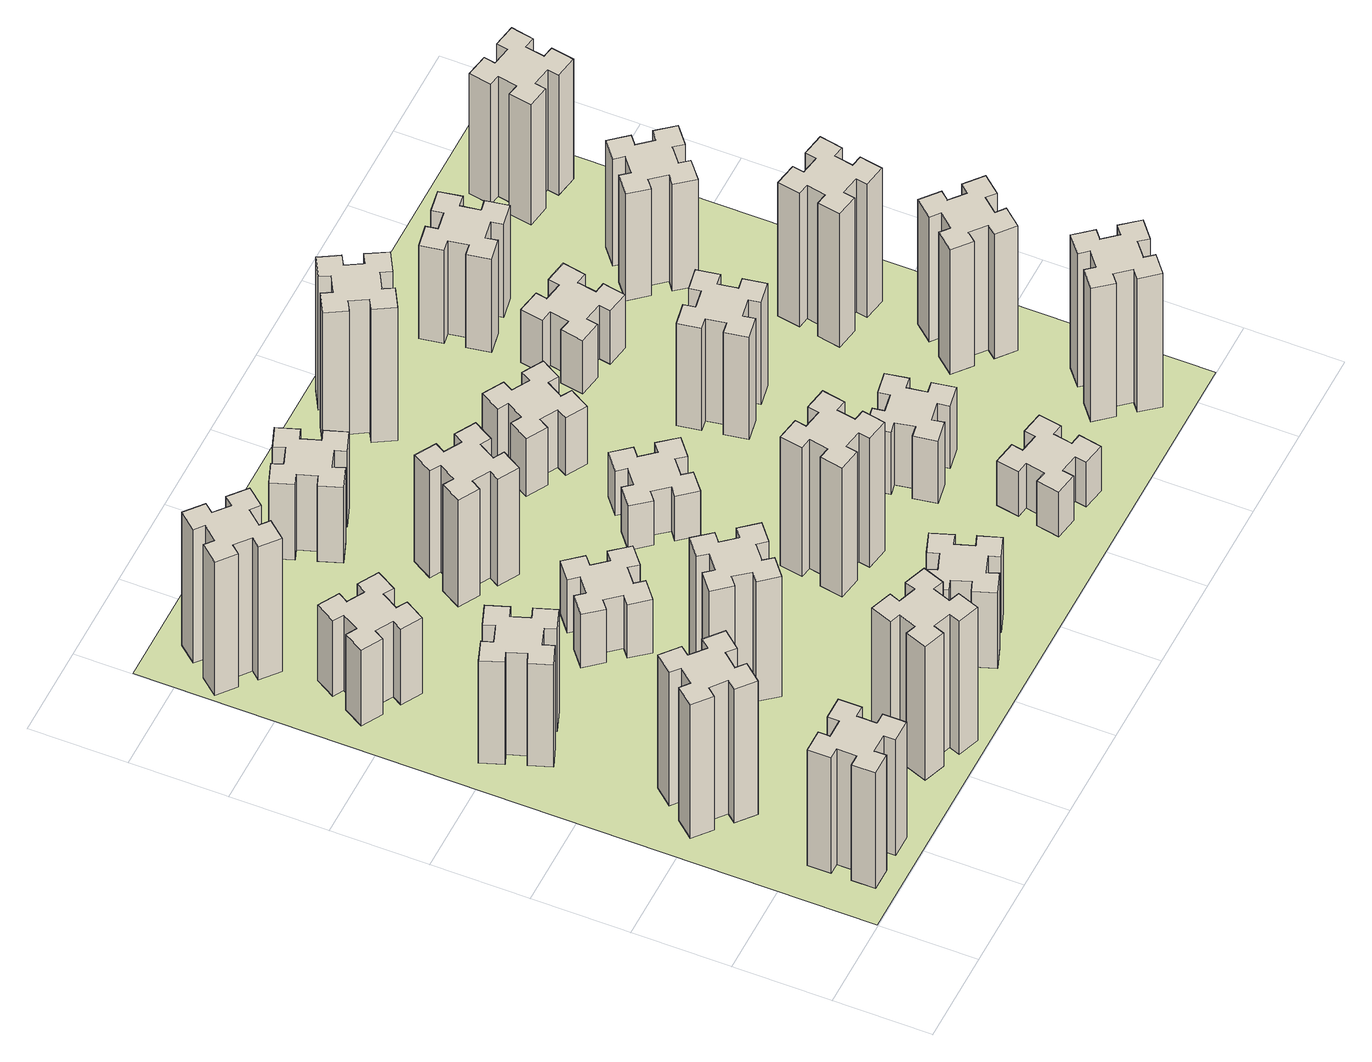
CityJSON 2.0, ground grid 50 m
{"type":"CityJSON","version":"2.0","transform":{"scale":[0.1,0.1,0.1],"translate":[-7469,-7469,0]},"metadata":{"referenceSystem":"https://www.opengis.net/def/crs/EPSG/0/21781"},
"CityObjects":{
"building1":{"type":"Building","attributes":{"class":"1000","function":"1000","usage":"1000","yearOfConstruction":2016,"roofType":"1000","measuredHeight":78,"storeysAboveGround":30,"storeysBelowGround":0},"geometry":[{"type":"Solid","lod":"1","boundaries":[[[[0,1,2,3,4,5,6,7,8,9,10,11,12,13,14,15,16,17,18,19]],[[17,16,20,21]],[[16,15,22,20]],[[15,14,23,22]],[[14,13,24,23]],[[13,12,25,24]],[[12,11,26,25]],[[11,10,27,26]],[[10,9,28,27]],[[9,8,29,28]],[[8,7,30,29]],[[7,6,31,30]],[[6,5,32,31]],[[5,4,33,32]],[[4,3,34,33]],[[3,2,35,34]],[[2,1,36,35]],[[1,0,37,36]],[[0,19,38,37]],[[19,18,39,38]],[[18,17,21,39]],[[24,25,26,27,28,29,30,31,32,33,34,35,36,37,38,39,21,20,22,23]]]]}]},
"building2":{"type":"Building","attributes":{"class":"1000","function":"1000","usage":"1000","yearOfConstruction":2016,"roofType":"1000","measuredHeight":90,"storeysAboveGround":30,"storeysBelowGround":0},"geometry":[{"type":"Solid","lod":"1","boundaries":[[[[40,41,42,43,44,45,46,47,48,49,50,51,52,53,54,55,56,57,58,59]],[[57,56,60,61]],[[56,55,62,60]],[[55,54,63,62]],[[54,53,64,63]],[[53,52,65,64]],[[52,51,66,65]],[[51,50,67,66]],[[50,49,68,67]],[[49,48,69,68]],[[48,47,70,69]],[[47,46,71,70]],[[46,45,72,71]],[[45,44,73,72]],[[44,43,74,73]],[[43,42,75,74]],[[42,41,76,75]],[[41,40,77,76]],[[40,59,78,77]],[[59,58,79,78]],[[58,57,61,79]],[[64,65,66,67,68,69,70,71,72,73,74,75,76,77,78,79,61,60,62,63]]]]}]},
"building3":{"type":"Building","attributes":{"class":"1000","function":"1000","usage":"1000","yearOfConstruction":2016,"roofType":"1000","measuredHeight":69,"storeysAboveGround":30,"storeysBelowGround":0},"geometry":[{"type":"Solid","lod":"1","boundaries":[[[[80,81,82,83,84,85,86,87,88,89,90,91,92,93,94,95,96,97,98,99]],[[97,96,100,101]],[[96,95,102,100]],[[95,94,103,102]],[[94,93,104,103]],[[93,92,105,104]],[[92,91,106,105]],[[91,90,107,106]],[[90,89,108,107]],[[89,88,109,108]],[[88,87,110,109]],[[87,86,111,110]],[[86,85,112,111]],[[85,84,113,112]],[[84,83,114,113]],[[83,82,115,114]],[[82,81,116,115]],[[81,80,117,116]],[[80,99,118,117]],[[99,98,119,118]],[[98,97,101,119]],[[104,105,106,107,108,109,110,111,112,113,114,115,116,117,118,119,101,100,102,103]]]]}]},
"building4":{"type":"Building","attributes":{"class":"1000","function":"1000","usage":"1000","yearOfConstruction":2016,"roofType":"1000","measuredHeight":51,"storeysAboveGround":30,"storeysBelowGround":0},"geometry":[{"type":"Solid","lod":"1","boundaries":[[[[120,121,122,123,124,125,126,127,128,129,130,131,132,133,134,135,136,137,138,139]],[[137,136,140,141]],[[136,135,142,140]],[[135,134,143,142]],[[134,133,144,143]],[[133,132,145,144]],[[132,131,146,145]],[[131,130,147,146]],[[130,129,148,147]],[[129,128,149,148]],[[128,127,150,149]],[[127,126,151,150]],[[126,125,152,151]],[[125,124,153,152]],[[124,123,154,153]],[[123,122,155,154]],[[122,121,156,155]],[[121,120,157,156]],[[120,139,158,157]],[[139,138,159,158]],[[138,137,141,159]],[[144,145,146,147,148,149,150,151,152,153,154,155,156,157,158,159,141,140,142,143]]]]}]},
"building5":{"type":"Building","attributes":{"class":"1000","function":"1000","usage":"1000","yearOfConstruction":2016,"roofType":"1000","measuredHeight":90,"storeysAboveGround":30,"storeysBelowGround":0},"geometry":[{"type":"Solid","lod":"1","boundaries":[[[[160,161,162,163,164,165,166,167,168,169,170,171,172,173,174,175,176,177,178,179]],[[177,176,180,181]],[[176,175,182,180]],[[175,174,183,182]],[[174,173,184,183]],[[173,172,185,184]],[[172,171,186,185]],[[171,170,187,186]],[[170,169,188,187]],[[169,168,189,188]],[[168,167,190,189]],[[167,166,191,190]],[[166,165,192,191]],[[165,164,193,192]],[[164,163,194,193]],[[163,162,195,194]],[[162,161,196,195]],[[161,160,197,196]],[[160,179,198,197]],[[179,178,199,198]],[[178,177,181,199]],[[184,185,186,187,188,189,190,191,192,193,194,195,196,197,198,199,181,180,182,183]]]]}]},
"building6":{"type":"Building","attributes":{"class":"1000","function":"1000","usage":"1000","yearOfConstruction":2016,"roofType":"1000","measuredHeight":90,"storeysAboveGround":30,"storeysBelowGround":0},"geometry":[{"type":"Solid","lod":"1","boundaries":[[[[200,201,202,203,204,205,206,207,208,209,210,211,212,213,214,215,216,217,218,219]],[[217,216,220,221]],[[216,215,222,220]],[[215,214,223,222]],[[214,213,224,223]],[[213,212,225,224]],[[212,211,226,225]],[[211,210,227,226]],[[210,209,228,227]],[[209,208,229,228]],[[208,207,230,229]],[[207,206,231,230]],[[206,205,232,231]],[[205,204,233,232]],[[204,203,234,233]],[[203,202,235,234]],[[202,201,236,235]],[[201,200,237,236]],[[200,219,238,237]],[[219,218,239,238]],[[218,217,221,239]],[[224,225,226,227,228,229,230,231,232,233,234,235,236,237,238,239,221,220,222,223]]]]}]},
"building7":{"type":"Building","attributes":{"class":"1000","function":"1000","usage":"1000","yearOfConstruction":2016,"roofType":"1000","measuredHeight":81,"storeysAboveGround":30,"storeysBelowGround":0},"geometry":[{"type":"Solid","lod":"1","boundaries":[[[[240,241,242,243,244,245,246,247,248,249,250,251,252,253,254,255,256,257,258,259]],[[257,256,260,261]],[[256,255,262,260]],[[255,254,263,262]],[[254,253,264,263]],[[253,252,265,264]],[[252,251,266,265]],[[251,250,267,266]],[[250,249,268,267]],[[249,248,269,268]],[[248,247,270,269]],[[247,246,271,270]],[[246,245,272,271]],[[245,244,273,272]],[[244,243,274,273]],[[243,242,275,274]],[[242,241,276,275]],[[241,240,277,276]],[[240,259,278,277]],[[259,258,279,278]],[[258,257,261,279]],[[264,265,266,267,268,269,270,271,272,273,274,275,276,277,278,279,261,260,262,263]]]]}]},
"building8":{"type":"Building","attributes":{"class":"1000","function":"1000","usage":"1000","yearOfConstruction":2016,"roofType":"1000","measuredHeight":36,"storeysAboveGround":30,"storeysBelowGround":0},"geometry":[{"type":"Solid","lod":"1","boundaries":[[[[280,281,282,283,284,285,286,287,288,289,290,291,292,293,294,295,296,297,298,299]],[[297,296,300,301]],[[296,295,302,300]],[[295,294,303,302]],[[294,293,304,303]],[[293,292,305,304]],[[292,291,306,305]],[[291,290,307,306]],[[290,289,308,307]],[[289,288,309,308]],[[288,287,310,309]],[[287,286,311,310]],[[286,285,312,311]],[[285,284,313,312]],[[284,283,314,313]],[[283,282,315,314]],[[282,281,316,315]],[[281,280,317,316]],[[280,299,318,317]],[[299,298,319,318]],[[298,297,301,319]],[[304,305,306,307,308,309,310,311,312,313,314,315,316,317,318,319,301,300,302,303]]]]}]},
"building9":{"type":"Building","attributes":{"class":"1000","function":"1000","usage":"1000","yearOfConstruction":2016,"roofType":"1000","measuredHeight":51,"storeysAboveGround":30,"storeysBelowGround":0},"geometry":[{"type":"Solid","lod":"1","boundaries":[[[[320,321,322,323,324,325,326,327,328,329,330,331,332,333,334,335,336,337,338,339]],[[337,336,340,341]],[[336,335,342,340]],[[335,334,343,342]],[[334,333,344,343]],[[333,332,345,344]],[[332,331,346,345]],[[331,330,347,346]],[[330,329,348,347]],[[329,328,349,348]],[[328,327,350,349]],[[327,326,351,350]],[[326,325,352,351]],[[325,324,353,352]],[[324,323,354,353]],[[323,322,355,354]],[[322,321,356,355]],[[321,320,357,356]],[[320,339,358,357]],[[339,338,359,358]],[[338,337,341,359]],[[344,345,346,347,348,349,350,351,352,353,354,355,356,357,358,359,341,340,342,343]]]]}]},
"building10":{"type":"Building","attributes":{"class":"1000","function":"1000","usage":"1000","yearOfConstruction":2016,"roofType":"1000","measuredHeight":72,"storeysAboveGround":30,"storeysBelowGround":0},"geometry":[{"type":"Solid","lod":"1","boundaries":[[[[360,361,362,363,364,365,366,367,368,369,370,371,372,373,374,375,376,377,378,379]],[[377,376,380,381]],[[376,375,382,380]],[[375,374,383,382]],[[374,373,384,383]],[[373,372,385,384]],[[372,371,386,385]],[[371,370,387,386]],[[370,369,388,387]],[[369,368,389,388]],[[368,367,390,389]],[[367,366,391,390]],[[366,365,392,391]],[[365,364,393,392]],[[364,363,394,393]],[[363,362,395,394]],[[362,361,396,395]],[[361,360,397,396]],[[360,379,398,397]],[[379,378,399,398]],[[378,377,381,399]],[[384,385,386,387,388,389,390,391,392,393,394,395,396,397,398,399,381,380,382,383]]]]}]},
"building11":{"type":"Building","attributes":{"class":"1000","function":"1000","usage":"1000","yearOfConstruction":2016,"roofType":"1000","measuredHeight":51,"storeysAboveGround":30,"storeysBelowGround":0},"geometry":[{"type":"Solid","lod":"1","boundaries":[[[[400,401,402,403,404,405,406,407,408,409,410,411,412,413,414,415,416,417,418,419]],[[417,416,420,421]],[[416,415,422,420]],[[415,414,423,422]],[[414,413,424,423]],[[413,412,425,424]],[[412,411,426,425]],[[411,410,427,426]],[[410,409,428,427]],[[409,408,429,428]],[[408,407,430,429]],[[407,406,431,430]],[[406,405,432,431]],[[405,404,433,432]],[[404,403,434,433]],[[403,402,435,434]],[[402,401,436,435]],[[401,400,437,436]],[[400,419,438,437]],[[419,418,439,438]],[[418,417,421,439]],[[424,425,426,427,428,429,430,431,432,433,434,435,436,437,438,439,421,420,422,423]]]]}]},
"building12":{"type":"Building","attributes":{"class":"1000","function":"1000","usage":"1000","yearOfConstruction":2016,"roofType":"1000","measuredHeight":87,"storeysAboveGround":30,"storeysBelowGround":0},"geometry":[{"type":"Solid","lod":"1","boundaries":[[[[440,441,442,443,444,445,446,447,448,449,450,451,452,453,454,455,456,457,458,459]],[[457,456,460,461]],[[456,455,462,460]],[[455,454,463,462]],[[454,453,464,463]],[[453,452,465,464]],[[452,451,466,465]],[[451,450,467,466]],[[450,449,468,467]],[[449,448,469,468]],[[448,447,470,469]],[[447,446,471,470]],[[446,445,472,471]],[[445,444,473,472]],[[444,443,474,473]],[[443,442,475,474]],[[442,441,476,475]],[[441,440,477,476]],[[440,459,478,477]],[[459,458,479,478]],[[458,457,461,479]],[[464,465,466,467,468,469,470,471,472,473,474,475,476,477,478,479,461,460,462,463]]]]}]},
"building13":{"type":"Building","attributes":{"class":"1000","function":"1000","usage":"1000","yearOfConstruction":2016,"roofType":"1000","measuredHeight":30,"storeysAboveGround":30,"storeysBelowGround":0},"geometry":[{"type":"Solid","lod":"1","boundaries":[[[[480,481,482,483,484,485,486,487,488,489,490,491,492,493,494,495,496,497,498,499]],[[497,496,500,501]],[[496,495,502,500]],[[495,494,503,502]],[[494,493,504,503]],[[493,492,505,504]],[[492,491,506,505]],[[491,490,507,506]],[[490,489,508,507]],[[489,488,509,508]],[[488,487,510,509]],[[487,486,511,510]],[[486,485,512,511]],[[485,484,513,512]],[[484,483,514,513]],[[483,482,515,514]],[[482,481,516,515]],[[481,480,517,516]],[[480,499,518,517]],[[499,498,519,518]],[[498,497,501,519]],[[504,505,506,507,508,509,510,511,512,513,514,515,516,517,518,519,501,500,502,503]]]]}]},
"building14":{"type":"Building","attributes":{"class":"1000","function":"1000","usage":"1000","yearOfConstruction":2016,"roofType":"1000","measuredHeight":39,"storeysAboveGround":30,"storeysBelowGround":0},"geometry":[{"type":"Solid","lod":"1","boundaries":[[[[520,521,522,523,524,525,526,527,528,529,530,531,532,533,534,535,536,537,538,539]],[[537,536,540,541]],[[536,535,542,540]],[[535,534,543,542]],[[534,533,544,543]],[[533,532,545,544]],[[532,531,546,545]],[[531,530,547,546]],[[530,529,548,547]],[[529,528,549,548]],[[528,527,550,549]],[[527,526,551,550]],[[526,525,552,551]],[[525,524,553,552]],[[524,523,554,553]],[[523,522,555,554]],[[522,521,556,555]],[[521,520,557,556]],[[520,539,558,557]],[[539,538,559,558]],[[538,537,541,559]],[[544,545,546,547,548,549,550,551,552,553,554,555,556,557,558,559,541,540,542,543]]]]}]},
"building15":{"type":"Building","attributes":{"class":"1000","function":"1000","usage":"1000","yearOfConstruction":2016,"roofType":"1000","measuredHeight":30,"storeysAboveGround":30,"storeysBelowGround":0},"geometry":[{"type":"Solid","lod":"1","boundaries":[[[[560,561,562,563,564,565,566,567,568,569,570,571,572,573,574,575,576,577,578,579]],[[577,576,580,581]],[[576,575,582,580]],[[575,574,583,582]],[[574,573,584,583]],[[573,572,585,584]],[[572,571,586,585]],[[571,570,587,586]],[[570,569,588,587]],[[569,568,589,588]],[[568,567,590,589]],[[567,566,591,590]],[[566,565,592,591]],[[565,564,593,592]],[[564,563,594,593]],[[563,562,595,594]],[[562,561,596,595]],[[561,560,597,596]],[[560,579,598,597]],[[579,578,599,598]],[[578,577,581,599]],[[584,585,586,587,588,589,590,591,592,593,594,595,596,597,598,599,581,580,582,583]]]]}]},
"building16":{"type":"Building","attributes":{"class":"1000","function":"1000","usage":"1000","yearOfConstruction":2016,"roofType":"1000","measuredHeight":90,"storeysAboveGround":30,"storeysBelowGround":0},"geometry":[{"type":"Solid","lod":"1","boundaries":[[[[600,601,602,603,604,605,606,607,608,609,610,611,612,613,614,615,616,617,618,619]],[[617,616,620,621]],[[616,615,622,620]],[[615,614,623,622]],[[614,613,624,623]],[[613,612,625,624]],[[612,611,626,625]],[[611,610,627,626]],[[610,609,628,627]],[[609,608,629,628]],[[608,607,630,629]],[[607,606,631,630]],[[606,605,632,631]],[[605,604,633,632]],[[604,603,634,633]],[[603,602,635,634]],[[602,601,636,635]],[[601,600,637,636]],[[600,619,638,637]],[[619,618,639,638]],[[618,617,621,639]],[[624,625,626,627,628,629,630,631,632,633,634,635,636,637,638,639,621,620,622,623]]]]}]},
"building17":{"type":"Building","attributes":{"class":"1000","function":"1000","usage":"1000","yearOfConstruction":2016,"roofType":"1000","measuredHeight":42,"storeysAboveGround":30,"storeysBelowGround":0},"geometry":[{"type":"Solid","lod":"1","boundaries":[[[[640,641,642,643,644,645,646,647,648,649,650,651,652,653,654,655,656,657,658,659]],[[657,656,660,661]],[[656,655,662,660]],[[655,654,663,662]],[[654,653,664,663]],[[653,652,665,664]],[[652,651,666,665]],[[651,650,667,666]],[[650,649,668,667]],[[649,648,669,668]],[[648,647,670,669]],[[647,646,671,670]],[[646,645,672,671]],[[645,644,673,672]],[[644,643,674,673]],[[643,642,675,674]],[[642,641,676,675]],[[641,640,677,676]],[[640,659,678,677]],[[659,658,679,678]],[[658,657,661,679]],[[664,665,666,667,668,669,670,671,672,673,674,675,676,677,678,679,661,660,662,663]]]]}]},
"building18":{"type":"Building","attributes":{"class":"1000","function":"1000","usage":"1000","yearOfConstruction":2016,"roofType":"1000","measuredHeight":69,"storeysAboveGround":30,"storeysBelowGround":0},"geometry":[{"type":"Solid","lod":"1","boundaries":[[[[680,681,682,683,684,685,686,687,688,689,690,691,692,693,694,695,696,697,698,699]],[[697,696,700,701]],[[696,695,702,700]],[[695,694,703,702]],[[694,693,704,703]],[[693,692,705,704]],[[692,691,706,705]],[[691,690,707,706]],[[690,689,708,707]],[[689,688,709,708]],[[688,687,710,709]],[[687,686,711,710]],[[686,685,712,711]],[[685,684,713,712]],[[684,683,714,713]],[[683,682,715,714]],[[682,681,716,715]],[[681,680,717,716]],[[680,699,718,717]],[[699,698,719,718]],[[698,697,701,719]],[[704,705,706,707,708,709,710,711,712,713,714,715,716,717,718,719,701,700,702,703]]]]}]},
"building19":{"type":"Building","attributes":{"class":"1000","function":"1000","usage":"1000","yearOfConstruction":2016,"roofType":"1000","measuredHeight":36,"storeysAboveGround":30,"storeysBelowGround":0},"geometry":[{"type":"Solid","lod":"1","boundaries":[[[[720,721,722,723,724,725,726,727,728,729,730,731,732,733,734,735,736,737,738,739]],[[737,736,740,741]],[[736,735,742,740]],[[735,734,743,742]],[[734,733,744,743]],[[733,732,745,744]],[[732,731,746,745]],[[731,730,747,746]],[[730,729,748,747]],[[729,728,749,748]],[[728,727,750,749]],[[727,726,751,750]],[[726,725,752,751]],[[725,724,753,752]],[[724,723,754,753]],[[723,722,755,754]],[[722,721,756,755]],[[721,720,757,756]],[[720,739,758,757]],[[739,738,759,758]],[[738,737,741,759]],[[744,745,746,747,748,749,750,751,752,753,754,755,756,757,758,759,741,740,742,743]]]]}]},
"building20":{"type":"Building","attributes":{"class":"1000","function":"1000","usage":"1000","yearOfConstruction":2016,"roofType":"1000","measuredHeight":90,"storeysAboveGround":30,"storeysBelowGround":0},"geometry":[{"type":"Solid","lod":"1","boundaries":[[[[760,761,762,763,764,765,766,767,768,769,770,771,772,773,774,775,776,777,778,779]],[[777,776,780,781]],[[776,775,782,780]],[[775,774,783,782]],[[774,773,784,783]],[[773,772,785,784]],[[772,771,786,785]],[[771,770,787,786]],[[770,769,788,787]],[[769,768,789,788]],[[768,767,790,789]],[[767,766,791,790]],[[766,765,792,791]],[[765,764,793,792]],[[764,763,794,793]],[[763,762,795,794]],[[762,761,796,795]],[[761,760,797,796]],[[760,779,798,797]],[[779,778,799,798]],[[778,777,781,799]],[[784,785,786,787,788,789,790,791,792,793,794,795,796,797,798,799,781,780,782,783]]]]}]},
"building21":{"type":"Building","attributes":{"class":"1000","function":"1000","usage":"1000","yearOfConstruction":2016,"roofType":"1000","measuredHeight":63,"storeysAboveGround":30,"storeysBelowGround":0},"geometry":[{"type":"Solid","lod":"1","boundaries":[[[[800,801,802,803,804,805,806,807,808,809,810,811,812,813,814,815,816,817,818,819]],[[817,816,820,821]],[[816,815,822,820]],[[815,814,823,822]],[[814,813,824,823]],[[813,812,825,824]],[[812,811,826,825]],[[811,810,827,826]],[[810,809,828,827]],[[809,808,829,828]],[[808,807,830,829]],[[807,806,831,830]],[[806,805,832,831]],[[805,804,833,832]],[[804,803,834,833]],[[803,802,835,834]],[[802,801,836,835]],[[801,800,837,836]],[[800,819,838,837]],[[819,818,839,838]],[[818,817,821,839]],[[824,825,826,827,828,829,830,831,832,833,834,835,836,837,838,839,821,820,822,823]]]]}]},
"building22":{"type":"Building","attributes":{"class":"1000","function":"1000","usage":"1000","yearOfConstruction":2016,"roofType":"1000","measuredHeight":84,"storeysAboveGround":30,"storeysBelowGround":0},"geometry":[{"type":"Solid","lod":"1","boundaries":[[[[840,841,842,843,844,845,846,847,848,849,850,851,852,853,854,855,856,857,858,859]],[[857,856,860,861]],[[856,855,862,860]],[[855,854,863,862]],[[854,853,864,863]],[[853,852,865,864]],[[852,851,866,865]],[[851,850,867,866]],[[850,849,868,867]],[[849,848,869,868]],[[848,847,870,869]],[[847,846,871,870]],[[846,845,872,871]],[[845,844,873,872]],[[844,843,874,873]],[[843,842,875,874]],[[842,841,876,875]],[[841,840,877,876]],[[840,859,878,877]],[[859,858,879,878]],[[858,857,861,879]],[[864,865,866,867,868,869,870,871,872,873,874,875,876,877,878,879,861,860,862,863]]]]}]},
"building23":{"type":"Building","attributes":{"class":"1000","function":"1000","usage":"1000","yearOfConstruction":2016,"roofType":"1000","measuredHeight":90,"storeysAboveGround":30,"storeysBelowGround":0},"geometry":[{"type":"Solid","lod":"1","boundaries":[[[[880,881,882,883,884,885,886,887,888,889,890,891,892,893,894,895,896,897,898,899]],[[897,896,900,901]],[[896,895,902,900]],[[895,894,903,902]],[[894,893,904,903]],[[893,892,905,904]],[[892,891,906,905]],[[891,890,907,906]],[[890,889,908,907]],[[889,888,909,908]],[[888,887,910,909]],[[887,886,911,910]],[[886,885,912,911]],[[885,884,913,912]],[[884,883,914,913]],[[883,882,915,914]],[[882,881,916,915]],[[881,880,917,916]],[[880,899,918,917]],[[899,898,919,918]],[[898,897,901,919]],[[904,905,906,907,908,909,910,911,912,913,914,915,916,917,918,919,901,900,902,903]]]]}]},
"building24":{"type":"Building","attributes":{"class":"1000","function":"1000","usage":"1000","yearOfConstruction":2016,"roofType":"1000","measuredHeight":72,"storeysAboveGround":30,"storeysBelowGround":0},"geometry":[{"type":"Solid","lod":"1","boundaries":[[[[920,921,922,923,924,925,926,927,928,929,930,931,932,933,934,935,936,937,938,939]],[[937,936,940,941]],[[936,935,942,940]],[[935,934,943,942]],[[934,933,944,943]],[[933,932,945,944]],[[932,931,946,945]],[[931,930,947,946]],[[930,929,948,947]],[[929,928,949,948]],[[928,927,950,949]],[[927,926,951,950]],[[926,925,952,951]],[[925,924,953,952]],[[924,923,954,953]],[[923,922,955,954]],[[922,921,956,955]],[[921,920,957,956]],[[920,939,958,957]],[[939,938,959,958]],[[938,937,941,959]],[[944,945,946,947,948,949,950,951,952,953,954,955,956,957,958,959,941,940,942,943]]]]}]},
"building25":{"type":"Building","attributes":{"class":"1000","function":"1000","usage":"1000","yearOfConstruction":2016,"roofType":"1000","measuredHeight":81,"storeysAboveGround":30,"storeysBelowGround":0},"geometry":[{"type":"Solid","lod":"1","boundaries":[[[[960,961,962,963,964,965,966,967,968,969,970,971,972,973,974,975,976,977,978,979]],[[977,976,980,981]],[[976,975,982,980]],[[975,974,983,982]],[[974,973,984,983]],[[973,972,985,984]],[[972,971,986,985]],[[971,970,987,986]],[[970,969,988,987]],[[969,968,989,988]],[[968,967,990,989]],[[967,966,991,990]],[[966,965,992,991]],[[965,964,993,992]],[[964,963,994,993]],[[963,962,995,994]],[[962,961,996,995]],[[961,960,997,996]],[[960,979,998,997]],[[979,978,999,998]],[[978,977,981,999]],[[984,985,986,987,988,989,990,991,992,993,994,995,996,997,998,999,981,980,982,983]]]]}]},
"landuse1":{"type":"LandUse","attributes":{"name":"plot1","function":"1010"},"geometry":[{"type":"MultiSurface","lod":"1","boundaries":[[[1000,1001,1002,1003]]]}]}
},
"vertices":[
[265,325,0],[265,225,0],[205,225,0],[205,105,0],[325,105,0],[325,165,0],[425,165,0],[425,105,0],[545,105,0],[545,225,0],[485,225,0],[485,325,0],[545,325,0],[545,445,0],[425,445,0],[425,385,0],[325,385,0],[325,445,0],[205,445,0],[205,325,0],[325,385,780],[325,445,780],[425,385,780],[425,445,780],[545,445,780],[545,325,780],[485,325,780],[485,225,780],[545,225,780],[545,105,780],[425,105,780],[425,165,780],[325,165,780],[325,105,780],[205,105,780],[205,225,780],[265,225,780],[265,325,780],[205,325,780],[205,445,780],
[484,1067,0],[408,1132,0],[446,1178,0],[354,1255,0],[277,1163,0],[323,1124,0],[259,1048,0],[213,1086,0],[136,994,0],[228,917,0],[266,963,0],[343,899,0],[304,853,0],[396,776,0],[473,868,0],[427,906,0],[492,983,0],[538,944,0],[615,1036,0],[523,1113,0],[492,983,900],[538,944,900],[427,906,900],[473,868,900],[396,776,900],[304,853,900],[343,899,900],[266,963,900],[228,917,900],[136,994,900],[213,1086,900],[259,1048,900],[323,1124,900],[277,1163,900],[354,1255,900],[446,1178,900],[408,1132,900],[484,1067,900],[523,1113,900],[615,1036,900],
[366,1835,0],[460,1869,0],[480,1813,0],[593,1854,0],[552,1967,0],[496,1946,0],[462,2040,0],[518,2060,0],[477,2173,0],[364,2132,0],[385,2076,0],[291,2042,0],[270,2098,0],[157,2057,0],[199,1944,0],[255,1965,0],[289,1871,0],[233,1850,0],[274,1737,0],[387,1779,0],[289,1871,690],[233,1850,690],[255,1965,690],[199,1944,690],[157,2057,690],[270,2098,690],[291,2042,690],[385,2076,690],[364,2132,690],[477,2173,690],[518,2060,690],[462,2040,690],[496,1946,690],[552,1967,690],[593,1854,690],[480,1813,690],[460,1869,690],[366,1835,690],[387,1779,690],[274,1737,690],
[446,2597,0],[496,2684,0],[548,2654,0],[608,2758,0],[504,2818,0],[474,2766,0],[387,2816,0],[417,2868,0],[313,2928,0],[253,2824,0],[305,2794,0],[255,2707,0],[203,2737,0],[143,2633,0],[247,2573,0],[277,2625,0],[364,2575,0],[334,2523,0],[438,2463,0],[498,2567,0],[364,2575,510],[334,2523,510],[277,2625,510],[247,2573,510],[143,2633,510],[203,2737,510],[255,2707,510],[305,2794,510],[253,2824,510],[313,2928,510],[417,2868,510],[387,2816,510],[474,2766,510],[504,2818,510],[608,2758,510],[548,2654,510],[496,2684,510],[446,2597,510],[498,2567,510],[438,2463,510],
[1029,360,0],[995,266,0],[939,287,0],[897,174,0],[1010,133,0],[1031,189,0],[1125,155,0],[1104,99,0],[1217,57,0],[1258,170,0],[1202,191,0],[1236,285,0],[1292,264,0],[1333,377,0],[1220,418,0],[1200,362,0],[1106,396,0],[1127,452,0],[1014,493,0],[973,380,0],[1106,396,900],[1127,452,900],[1200,362,900],[1220,418,900],[1333,377,900],[1292,264,900],[1236,285,900],[1202,191,900],[1258,170,900],[1217,57,900],[1104,99,900],[1125,155,900],[1031,189,900],[1010,133,900],[897,174,900],[939,287,900],[995,266,900],[1029,360,900],[973,380,900],[1014,493,900],
[384,3387,0],[308,3452,0],[346,3498,0],[254,3575,0],[177,3483,0],[223,3444,0],[159,3368,0],[113,3406,0],[36,3314,0],[128,3237,0],[166,3283,0],[243,3219,0],[204,3173,0],[296,3096,0],[373,3188,0],[327,3226,0],[392,3303,0],[438,3264,0],[515,3356,0],[423,3433,0],[392,3303,900],[438,3264,900],[327,3226,900],[373,3188,900],[296,3096,900],[204,3173,900],[243,3219,900],[166,3283,900],[128,3237,900],[36,3314,900],[113,3406,900],[159,3368,900],[223,3444,900],[177,3483,900],[254,3575,900],[346,3498,900],[308,3452,900],[384,3387,900],[423,3433,900],[515,3356,900],
[1083,1332,0],[1006,1267,0],[968,1313,0],[876,1236,0],[953,1144,0],[999,1183,0],[1063,1106,0],[1017,1068,0],[1094,976,0],[1186,1053,0],[1148,1099,0],[1224,1163,0],[1263,1117,0],[1355,1194,0],[1278,1286,0],[1232,1248,0],[1167,1324,0],[1213,1363,0],[1136,1455,0],[1044,1378,0],[1167,1324,810],[1213,1363,810],[1232,1248,810],[1278,1286,810],[1355,1194,810],[1263,1117,810],[1224,1163,810],[1148,1099,810],[1186,1053,810],[1094,976,810],[1017,1068,810],[1063,1106,810],[999,1183,810],[953,1144,810],[876,1236,810],[968,1313,810],[1006,1267,810],[1083,1332,810],[1044,1378,810],[1136,1455,810],
[1083,1972,0],[1006,1907,0],[968,1953,0],[876,1876,0],[953,1784,0],[999,1823,0],[1063,1746,0],[1017,1708,0],[1094,1616,0],[1186,1693,0],[1148,1739,0],[1224,1803,0],[1263,1757,0],[1355,1834,0],[1278,1926,0],[1232,1888,0],[1167,1964,0],[1213,2003,0],[1136,2095,0],[1044,2018,0],[1167,1964,360],[1213,2003,360],[1232,1888,360],[1278,1926,360],[1355,1834,360],[1263,1757,360],[1224,1803,360],[1148,1739,360],[1186,1693,360],[1094,1616,360],[1017,1708,360],[1063,1746,360],[999,1823,360],[953,1784,360],[876,1876,360],[968,1953,360],[1006,1907,360],[1083,1972,360],[1044,2018,360],[1136,2095,360],
[1765,496,0],[1671,462,0],[1650,518,0],[1537,477,0],[1579,364,0],[1635,385,0],[1669,291,0],[1613,270,0],[1654,157,0],[1767,199,0],[1746,255,0],[1840,289,0],[1860,233,0],[1973,274,0],[1932,387,0],[1876,366,0],[1842,460,0],[1898,480,0],[1857,593,0],[1744,552,0],[1842,460,510],[1898,480,510],[1876,366,510],[1932,387,510],[1973,274,510],[1860,233,510],[1840,289,510],[1746,255,510],[1767,199,510],[1654,157,510],[1613,270,510],[1669,291,510],[1635,385,510],[1579,364,510],[1537,477,510],[1650,518,510],[1671,462,510],[1765,496,510],[1744,552,510],[1857,593,510],
[1314,2666,0],[1227,2716,0],[1257,2768,0],[1153,2828,0],[1093,2724,0],[1145,2694,0],[1095,2607,0],[1043,2637,0],[983,2533,0],[1087,2473,0],[1117,2525,0],[1204,2475,0],[1174,2423,0],[1278,2363,0],[1338,2467,0],[1286,2497,0],[1336,2584,0],[1388,2554,0],[1448,2658,0],[1344,2718,0],[1336,2584,720],[1388,2554,720],[1286,2497,720],[1338,2467,720],[1278,2363,720],[1174,2423,720],[1204,2475,720],[1117,2525,720],[1087,2473,720],[983,2533,720],[1043,2637,720],[1095,2607,720],[1145,2694,720],[1093,2724,720],[1153,2828,720],[1257,2768,720],[1227,2716,720],[1314,2666,720],[1344,2718,720],[1448,2658,720],
[1125,3456,0],[1031,3422,0],[1010,3478,0],[897,3437,0],[939,3324,0],[995,3345,0],[1029,3251,0],[973,3230,0],[1014,3117,0],[1127,3159,0],[1106,3215,0],[1200,3249,0],[1220,3193,0],[1333,3234,0],[1292,3347,0],[1236,3326,0],[1202,3420,0],[1258,3440,0],[1217,3553,0],[1104,3512,0],[1202,3420,510],[1258,3440,510],[1236,3326,510],[1292,3347,510],[1333,3234,510],[1220,3193,510],[1200,3249,510],[1106,3215,510],[1127,3159,510],[1014,3117,510],[973,3230,510],[1029,3251,510],[995,3345,510],[939,3324,510],[897,3437,510],[1010,3478,510],[1031,3422,510],[1125,3456,510],[1104,3512,510],[1217,3553,510],
[2055,1047,0],[2072,1145,0],[2131,1135,0],[2152,1253,0],[2034,1274,0],[2024,1215,0],[1925,1232,0],[1936,1291,0],[1817,1312,0],[1797,1194,0],[1856,1184,0],[1838,1085,0],[1779,1096,0],[1758,977,0],[1877,957,0],[1887,1016,0],[1985,998,0],[1975,939,0],[2093,918,0],[2114,1037,0],[1985,998,870],[1975,939,870],[1887,1016,870],[1877,957,870],[1758,977,870],[1779,1096,870],[1838,1085,870],[1856,1184,870],[1797,1194,870],[1817,1312,870],[1936,1291,870],[1925,1232,870],[2024,1215,870],[2034,1274,870],[2152,1253,870],[2131,1135,870],[2072,1145,870],[2055,1047,870],[2114,1037,870],[2093,918,870],
[1972,1988,0],[1907,2064,0],[1953,2103,0],[1876,2195,0],[1784,2118,0],[1823,2072,0],[1746,2007,0],[1708,2053,0],[1616,1976,0],[1693,1884,0],[1739,1923,0],[1803,1846,0],[1757,1808,0],[1834,1716,0],[1926,1793,0],[1888,1839,0],[1964,1903,0],[2003,1857,0],[2095,1934,0],[2018,2026,0],[1964,1903,300],[2003,1857,300],[1888,1839,300],[1926,1793,300],[1834,1716,300],[1757,1808,300],[1803,1846,300],[1739,1923,300],[1693,1884,300],[1616,1976,300],[1708,2053,300],[1746,2007,300],[1823,2072,300],[1784,2118,300],[1876,2195,300],[1953,2103,300],[1907,2064,300],[1972,1988,300],[2018,2026,300],[2095,1934,300],
[2026,2497,0],[2076,2584,0],[2128,2554,0],[2188,2658,0],[2084,2718,0],[2054,2666,0],[1967,2716,0],[1997,2768,0],[1893,2828,0],[1833,2724,0],[1885,2694,0],[1835,2607,0],[1783,2637,0],[1723,2533,0],[1827,2473,0],[1857,2525,0],[1944,2475,0],[1914,2423,0],[2018,2363,0],[2078,2467,0],[1944,2475,390],[1914,2423,390],[1857,2525,390],[1827,2473,390],[1723,2533,390],[1783,2637,390],[1835,2607,390],[1885,2694,390],[1833,2724,390],[1893,2828,390],[1997,2768,390],[1967,2716,390],[2054,2666,390],[2084,2718,390],[2188,2658,390],[2128,2554,390],[2076,2584,390],[2026,2497,390],[2078,2467,390],[2018,2363,390],
[2596,444,0],[2578,345,0],[2519,356,0],[2498,237,0],[2617,217,0],[2627,276,0],[2725,258,0],[2715,199,0],[2833,178,0],[2854,297,0],[2795,307,0],[2812,405,0],[2871,395,0],[2892,513,0],[2774,534,0],[2764,475,0],[2665,492,0],[2676,551,0],[2557,572,0],[2537,454,0],[2665,492,300],[2676,551,300],[2764,475,300],[2774,534,300],[2892,513,300],[2871,395,300],[2812,405,300],[2795,307,300],[2854,297,300],[2833,178,300],[2715,199,300],[2725,258,300],[2627,276,300],[2617,217,300],[2498,237,300],[2519,356,300],[2578,345,300],[2596,444,300],[2537,454,300],[2557,572,300],
[1844,3556,0],[1757,3506,0],[1727,3558,0],[1623,3498,0],[1683,3394,0],[1735,3424,0],[1785,3337,0],[1733,3307,0],[1793,3203,0],[1897,3263,0],[1867,3315,0],[1954,3365,0],[1984,3313,0],[2088,3373,0],[2028,3477,0],[1976,3447,0],[1926,3534,0],[1978,3564,0],[1918,3668,0],[1814,3608,0],[1926,3534,900],[1978,3564,900],[1976,3447,900],[2028,3477,900],[2088,3373,900],[1984,3313,900],[1954,3365,900],[1867,3315,900],[1897,3263,900],[1793,3203,900],[1733,3307,900],[1785,3337,900],[1735,3424,900],[1683,3394,900],[1623,3498,900],[1727,3558,900],[1757,3506,900],[1844,3556,900],[1814,3608,900],[1918,3668,900],
[2625,1132,0],[2527,1115,0],[2517,1174,0],[2398,1153,0],[2419,1035,0],[2478,1045,0],[2496,947,0],[2437,937,0],[2457,818,0],[2576,839,0],[2565,898,0],[2664,916,0],[2674,857,0],[2792,877,0],[2771,996,0],[2712,985,0],[2695,1084,0],[2754,1094,0],[2733,1212,0],[2615,1191,0],[2695,1084,420],[2754,1094,420],[2712,985,420],[2771,996,420],[2792,877,420],[2674,857,420],[2664,916,420],[2565,898,420],[2576,839,420],[2457,818,420],[2437,937,420],[2496,947,420],[2478,1045,420],[2419,1035,420],[2398,1153,420],[2517,1174,420],[2527,1115,420],[2625,1132,420],[2615,1191,420],[2733,1212,420],
[2625,2072,0],[2527,2055,0],[2517,2114,0],[2398,2093,0],[2419,1975,0],[2478,1985,0],[2496,1887,0],[2437,1877,0],[2457,1758,0],[2576,1779,0],[2565,1838,0],[2664,1856,0],[2674,1797,0],[2792,1817,0],[2771,1936,0],[2712,1925,0],[2695,2024,0],[2754,2034,0],[2733,2152,0],[2615,2131,0],[2695,2024,690],[2754,2034,690],[2712,1925,690],[2771,1936,690],[2792,1817,690],[2674,1797,690],[2664,1856,690],[2565,1838,690],[2576,1779,690],[2457,1758,690],[2437,1877,690],[2496,1887,690],[2478,1985,690],[2419,1975,690],[2398,2093,690],[2517,2114,690],[2527,2055,690],[2625,2072,690],[2615,2131,690],[2733,2152,690],
[2664,2795,0],[2565,2812,0],[2576,2871,0],[2457,2892,0],[2437,2774,0],[2496,2764,0],[2478,2665,0],[2419,2676,0],[2398,2557,0],[2517,2537,0],[2527,2596,0],[2625,2578,0],[2615,2519,0],[2733,2498,0],[2754,2617,0],[2695,2627,0],[2712,2725,0],[2771,2715,0],[2792,2833,0],[2674,2854,0],[2712,2725,360],[2771,2715,360],[2695,2627,360],[2754,2617,360],[2733,2498,360],[2615,2519,360],[2625,2578,360],[2527,2596,360],[2517,2537,360],[2398,2557,360],[2419,2676,360],[2478,2665,360],[2496,2764,360],[2437,2774,360],[2457,2892,360],[2576,2871,360],[2565,2812,360],[2664,2795,360],[2674,2854,360],[2792,2833,360],
[3468,259,0],[3544,323,0],[3583,277,0],[3675,354,0],[3598,446,0],[3552,408,0],[3487,484,0],[3533,523,0],[3456,615,0],[3364,538,0],[3403,492,0],[3326,427,0],[3288,473,0],[3196,396,0],[3273,304,0],[3319,343,0],[3383,266,0],[3337,228,0],[3414,136,0],[3506,213,0],[3383,266,900],[3337,228,900],[3319,343,900],[3273,304,900],[3196,396,900],[3288,473,900],[3326,427,900],[3403,492,900],[3364,538,900],[3456,615,900],[3533,523,900],[3487,484,900],[3552,408,900],[3598,446,900],[3675,354,900],[3583,277,900],[3544,323,900],[3468,259,900],[3506,213,900],[3414,136,900],
[2565,3118,0],[2664,3136,0],[2674,3077,0],[2792,3097,0],[2771,3216,0],[2712,3205,0],[2695,3304,0],[2754,3314,0],[2733,3432,0],[2615,3411,0],[2625,3352,0],[2527,3335,0],[2517,3394,0],[2398,3373,0],[2419,3255,0],[2478,3265,0],[2496,3167,0],[2437,3157,0],[2457,3038,0],[2576,3059,0],[2496,3167,630],[2437,3157,630],[2478,3265,630],[2419,3255,630],[2398,3373,630],[2517,3394,630],[2527,3335,630],[2625,3352,630],[2615,3411,630],[2733,3432,630],[2754,3314,630],[2695,3304,630],[2712,3205,630],[2771,3216,630],[2792,3097,630],[2674,3077,630],[2664,3136,630],[2565,3118,630],[2576,3059,630],[2457,3038,630],
[3487,1006,0],[3552,1083,0],[3598,1044,0],[3675,1136,0],[3583,1213,0],[3544,1167,0],[3468,1232,0],[3506,1278,0],[3414,1355,0],[3337,1263,0],[3383,1224,0],[3319,1148,0],[3273,1186,0],[3196,1094,0],[3288,1017,0],[3326,1063,0],[3403,999,0],[3364,953,0],[3456,876,0],[3533,968,0],[3403,999,840],[3364,953,840],[3326,1063,840],[3288,1017,840],[3196,1094,840],[3273,1186,840],[3319,1148,840],[3383,1224,840],[3337,1263,840],[3414,1355,840],[3506,1278,840],[3468,1232,840],[3544,1167,840],[3583,1213,840],[3675,1136,840],[3598,1044,840],[3552,1083,840],[3487,1006,840],[3533,968,840],[3456,876,840],
[3267,1656,0],[3365,1638,0],[3355,1579,0],[3473,1558,0],[3494,1677,0],[3435,1687,0],[3452,1785,0],[3511,1775,0],[3532,1893,0],[3414,1914,0],[3404,1855,0],[3305,1872,0],[3316,1931,0],[3197,1952,0],[3177,1834,0],[3236,1824,0],[3218,1725,0],[3159,1736,0],[3138,1617,0],[3257,1597,0],[3218,1725,900],[3159,1736,900],[3236,1824,900],[3177,1834,900],[3197,1952,900],[3316,1931,900],[3305,1872,900],[3404,1855,900],[3414,1914,900],[3532,1893,900],[3511,1775,900],[3452,1785,900],[3435,1687,900],[3494,1677,900],[3473,1558,900],[3355,1579,900],[3365,1638,900],[3267,1656,900],[3257,1597,900],[3138,1617,900],
[3119,2563,0],[3183,2486,0],[3137,2448,0],[3214,2356,0],[3306,2433,0],[3268,2479,0],[3344,2543,0],[3383,2497,0],[3475,2574,0],[3398,2666,0],[3352,2628,0],[3287,2704,0],[3333,2743,0],[3256,2835,0],[3164,2758,0],[3203,2712,0],[3126,2647,0],[3088,2693,0],[2996,2616,0],[3073,2524,0],[3126,2647,720],[3088,2693,720],[3203,2712,720],[3164,2758,720],[3256,2835,720],[3333,2743,720],[3287,2704,720],[3352,2628,720],[3398,2666,720],[3475,2574,720],[3383,2497,720],[3344,2543,720],[3268,2479,720],[3306,2433,720],[3214,2356,720],[3137,2448,720],[3183,2486,720],[3119,2563,720],[3073,2524,720],[2996,2616,720],
[3535,3267,0],[3552,3365,0],[3611,3355,0],[3632,3473,0],[3514,3494,0],[3504,3435,0],[3405,3452,0],[3416,3511,0],[3297,3532,0],[3277,3414,0],[3336,3404,0],[3318,3305,0],[3259,3316,0],[3238,3197,0],[3357,3177,0],[3367,3236,0],[3465,3218,0],[3455,3159,0],[3573,3138,0],[3594,3257,0],[3465,3218,810],[3455,3159,810],[3367,3236,810],[3357,3177,810],[3238,3197,810],[3259,3316,810],[3318,3305,810],[3336,3404,810],[3277,3414,810],[3297,3532,810],[3416,3511,810],[3405,3452,810],[3504,3435,810],[3514,3494,810],[3632,3473,810],[3611,3355,810],[3552,3365,810],[3535,3267,810],[3594,3257,810],[3573,3138,810],
[5,3705,0],[3705,3705,0],[3705,5,0],[5,5,0]
]}
